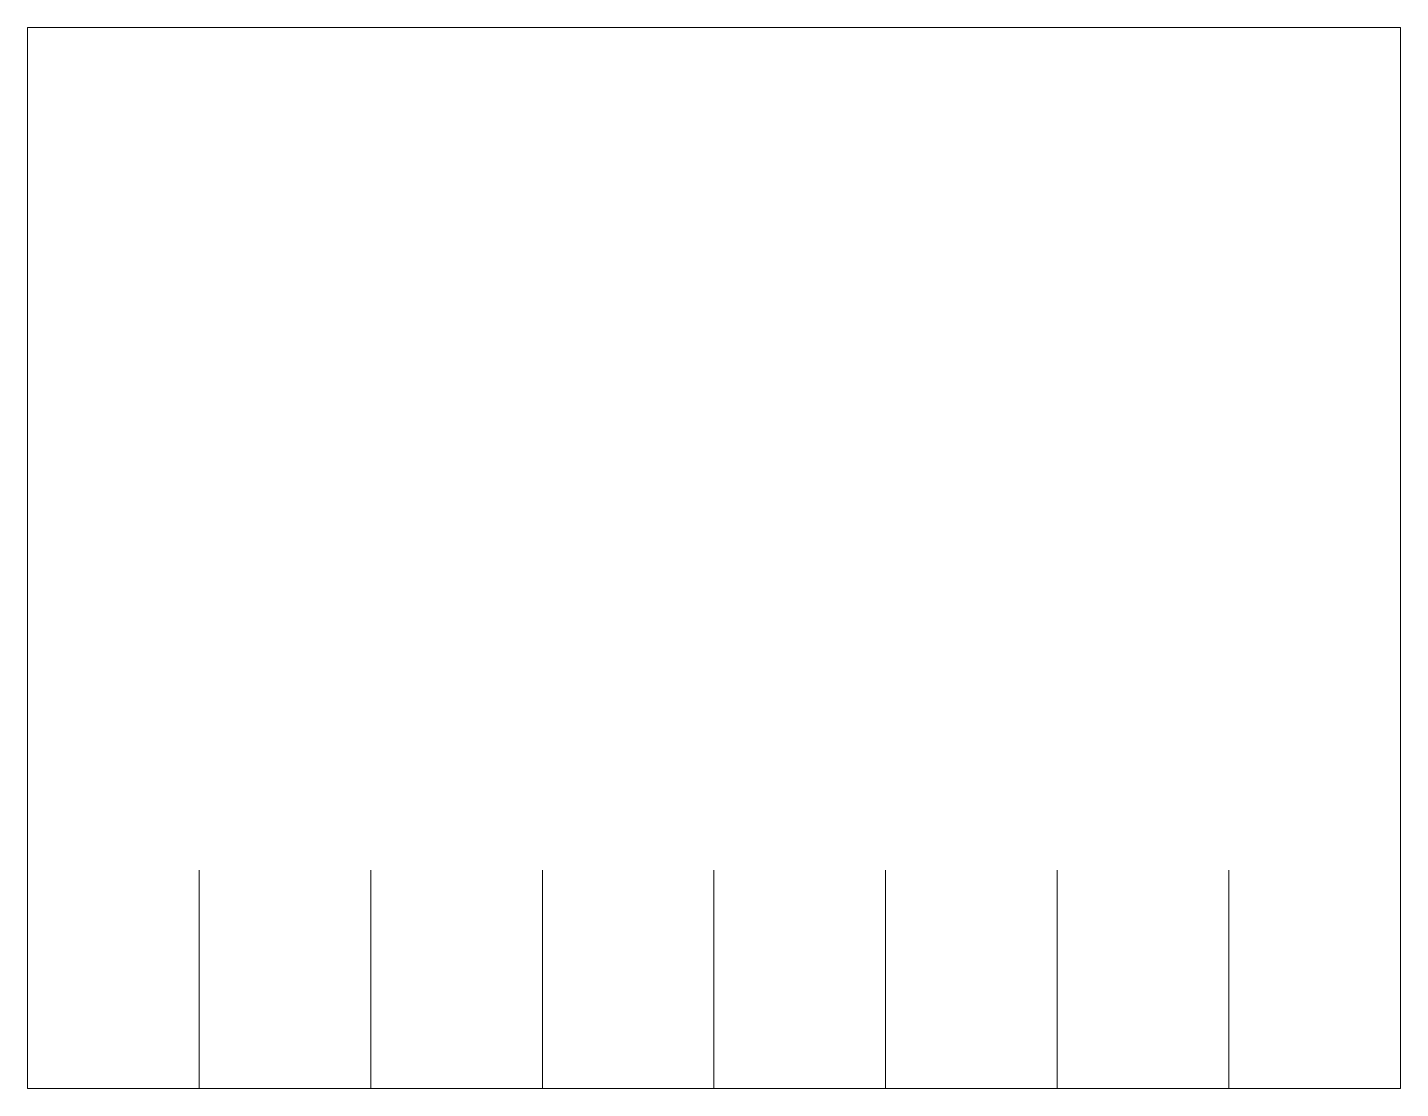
# Model space of a CAD drawing. Header units: millimetres. Extents: x 0 to 64, y 0 to 261.
# Drawn here: x 20.2 to 64.2, y 226.81 to 260.81 of the extents above; entities outside this region: 2.
import ezdxf

# ---------------------------------------------------------------- set-up
doc = ezdxf.new("R2010")
doc.units = ezdxf.units.MM
doc.styles.add('SLDTEXTSTYLE0', font='TXT', dxfattribs={"width": 0.7})

msp = doc.modelspace()

# ---------------------------------------------------------------- linework, layer by layer
at = {"color": 7, "linetype": 'Continuous', "lineweight": 18}
for p, q in [((20.204, 260.807), (64.204, 260.807)), ((20.204, 260.807), (20.204, 226.807)), ((64.204, 226.807), (64.204, 260.807)), ((25.704, 226.807), (25.704, 233.807)), ((31.204, 226.807), (31.204, 233.807)), ((36.704, 226.807), (36.704, 233.807)), ((42.204, 226.807), (42.204, 233.807)), ((47.704, 226.807), (47.704, 233.807)), ((53.204, 226.807), (53.204, 233.807)), ((58.704, 226.807), (58.704, 233.807)), ((20.204, 226.807), (64.204, 226.807))]:
    msp.add_line(p, q, dxfattribs=at)

# ---------------------------------------------------------------- texts
at = {"color": 7, "linetype": 'Continuous', "char_height": 3.73507, "attachment_point": 1, "style": 'SLDTEXTSTYLE0'}
for s, insert in [('SOLIDWORKS Educational Product.', (0, 10.417)), ('For Instructional Use Only.', (0, 4.815))]:
    msp.add_mtext(s, dxfattribs=dict(at, insert=insert))

doc.saveas('drawing.dxf')
